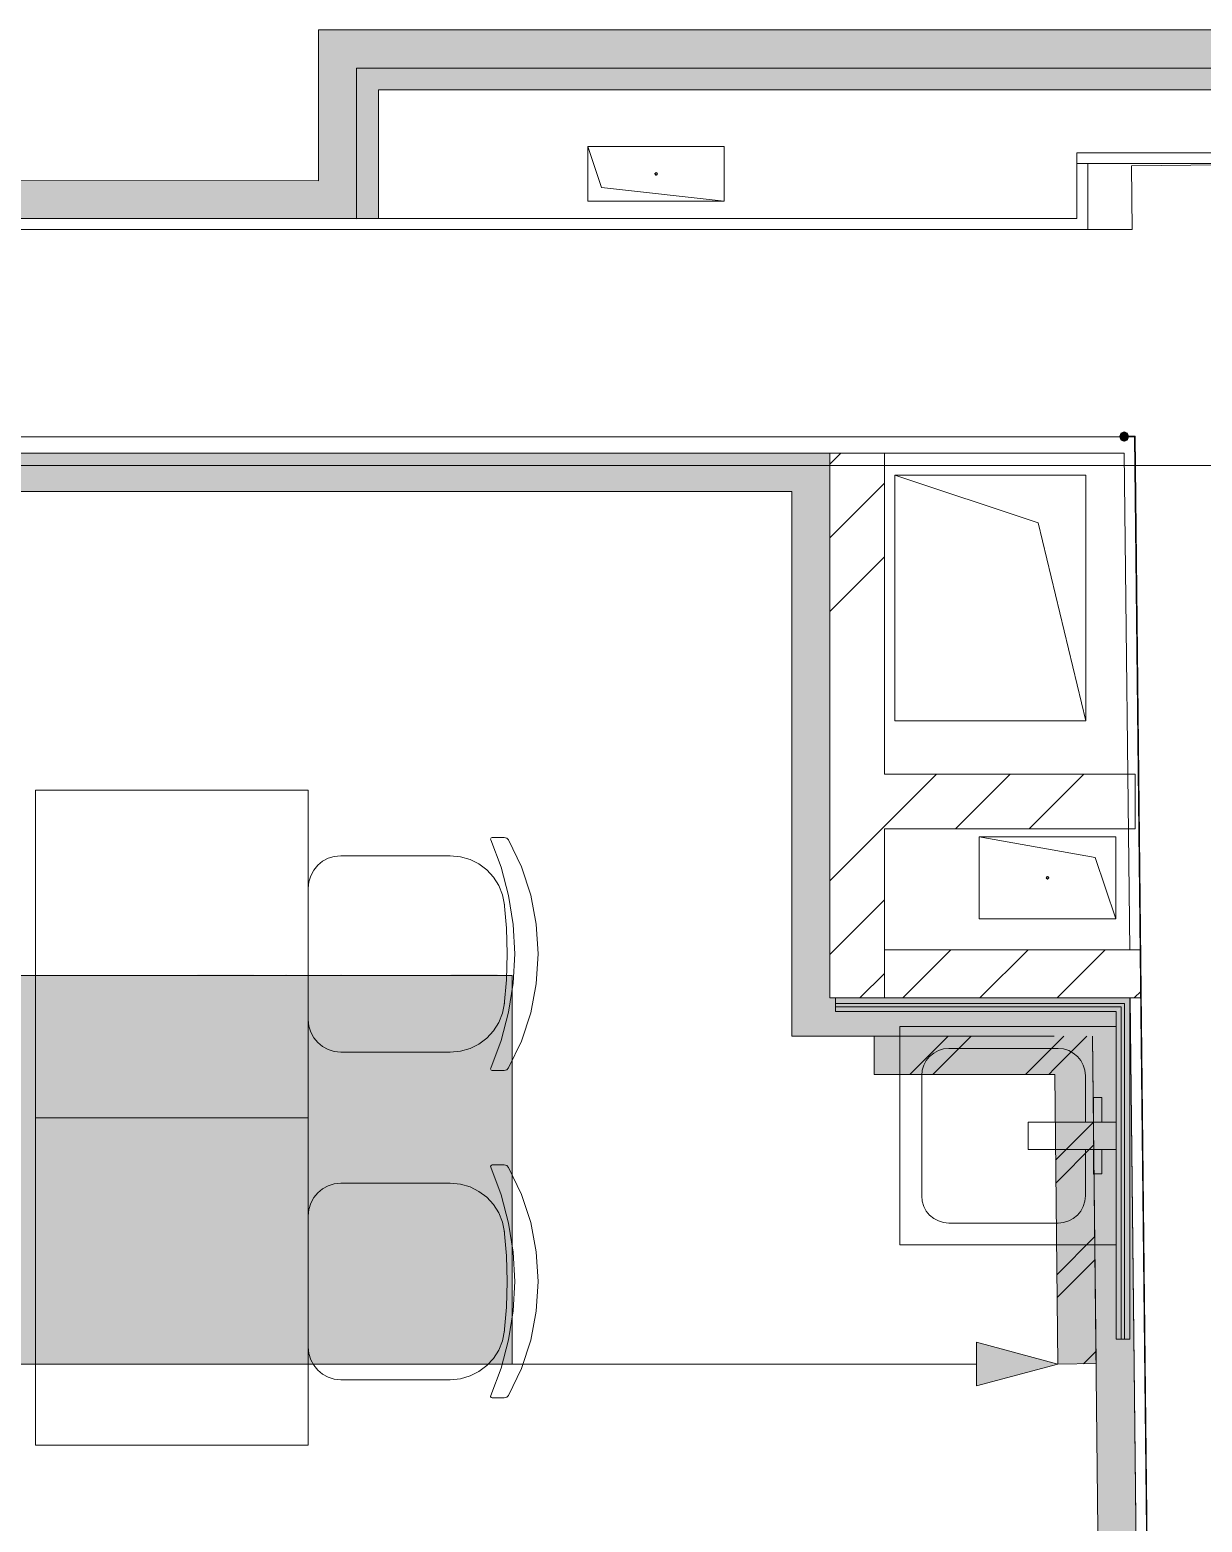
# Model space of a CAD drawing. Header units: millimetres. Extents: x 0 to 1189, y 0 to 841.
# Drawn here: x 698.87 to 720.36, y 351.51 to 378.86 of the extents above; entities that cross this region are included whole.
import ezdxf

# ---------------------------------------------------------------- set-up
doc = ezdxf.new("R2010")
doc.units = ezdxf.units.MM

msp = doc.modelspace()

# ---------------------------------------------------------------- hatches: boundary and pattern name
at = {"true_color": 0xf1d696}
h = msp.add_hatch(color=41, dxfattribs=at)
h.dxf.hatch_style = 2
h.paths.add_polyline_path([(704.159076, 378.85535), (704.859077, 378.85535), (704.859077, 378.155348)])
h = msp.add_hatch(color=41, dxfattribs=at)
h.dxf.hatch_style = 2
h.paths.add_polyline_path([(704.159076, 378.155348), (704.159076, 378.85535), (704.859077, 378.155348)])
h = msp.add_hatch(color=41, dxfattribs=at)
h.dxf.hatch_style = 2
h.paths.add_polyline_path([(723.380105, 378.85535), (723.383105, 378.155348), (704.859077, 378.155348), (704.859077, 378.85535)])
h = msp.add_hatch(color=41, dxfattribs=at)
h.dxf.hatch_style = 2
h.paths.add_polyline_path([(704.159076, 378.155348), (704.859077, 378.155348), (704.859077, 376.091345), (704.159076, 376.091345)])
h = msp.add_hatch(color=7)
h.dxf.hatch_style = 2
h.paths.add_polyline_path([(704.859077, 377.755348), (704.859077, 378.155348), (723.383105, 378.155348), (723.383105, 377.755348)])
h = msp.add_hatch(color=7)
h.dxf.hatch_style = 2
h.paths.add_polyline_path([(704.859077, 375.398344), (704.859077, 377.755348), (705.259077, 377.755348), (705.259077, 375.398344)])
h = msp.add_hatch(color=41, dxfattribs=at)
h.dxf.hatch_style = 2
h.paths.add_polyline_path([(704.159076, 376.091345), (704.159076, 375.391344), (547.452836, 375.398344), (547.455836, 376.098345)])
h = msp.add_hatch(color=41, dxfattribs=at)
h.dxf.hatch_style = 2
h.paths.add_polyline_path([(704.159076, 376.091345), (704.859077, 376.091345), (704.859077, 375.391344)])
h = msp.add_hatch(color=41, dxfattribs=at)
h.dxf.hatch_style = 2
h.paths.add_polyline_path([(704.859077, 375.391344), (704.159076, 375.391344), (704.159076, 376.091345)])
h = msp.add_hatch(color=7)
h.dxf.hatch_style = 2
h.paths.add_polyline_path([(719.017098, 371.408338), (718.990661, 371.471901), (718.927098, 371.498338), (718.863536, 371.471901), (718.837098, 371.408338), (718.837098, 371.398338), (718.863536, 371.334776), (718.927098, 371.308338), (718.990661, 371.334776), (719.017098, 371.398338)])
h = msp.add_hatch(color=41, dxfattribs=at)
h.dxf.hatch_style = 2
h.paths.add_polyline_path([(635.552971, 370.398337), (635.552971, 371.098338), (712.834089, 371.098338), (712.834089, 370.398337)])
at = {"true_color": 0xdcd214}
h = msp.add_hatch(color=52, dxfattribs=at)
h.dxf.hatch_style = 2
h.paths.add_polyline_path([(712.834089, 370.398337), (712.834089, 371.098338), (713.53409, 371.098338)])
h = msp.add_hatch(color=52, dxfattribs=at)
h.dxf.hatch_style = 2
h.paths.add_polyline_path([(712.834089, 370.398337), (713.53409, 371.098338), (713.53409, 370.398337)])
h = msp.add_hatch(color=52, dxfattribs=at)
h.dxf.hatch_style = 2
h.paths.add_polyline_path([(712.834089, 370.398337), (713.53409, 370.398337), (713.53409, 361.118322), (712.834089, 361.118322)])
at = {"true_color": 0xffffff}
h = msp.add_hatch(color=7, dxfattribs=at)
h.dxf.hatch_style = 2
h.paths.add_polyline_path([(676.168033, 361.528323), (707.711081, 361.528323), (707.711081, 354.410312), (676.168033, 354.410312)])
at = {"true_color": 0x0077b0}
h = msp.add_hatch(color=144, dxfattribs=at)
h.dxf.hatch_style = 2
h.paths.add_polyline_path([(701.953885, 361.546905), (702.964263, 361.546905), (703.037988, 361.521342), (703.062931, 361.44493), (703.062931, 359.627573), (703.037988, 359.552815), (702.964263, 359.528906), (702.887851, 359.552815), (702.862288, 359.627573), (702.862288, 361.343506), (702.055309, 361.343506), (702.055309, 359.627573), (702.030022, 359.552815), (701.953885, 359.528906), (701.877749, 359.552815), (701.852462, 359.627573), (701.852462, 361.44493), (701.877749, 361.521342)])
h = msp.add_hatch(color=144, dxfattribs=at)
h.dxf.hatch_style = 2
h.paths.add_polyline_path([(703.467766, 359.627573), (703.467766, 361.44493), (703.493053, 361.521342), (703.56919, 361.546905), (703.645326, 361.521342), (703.670613, 361.44493), (703.670613, 360.739374), (704.477593, 360.739374), (704.477593, 361.44493), (704.503155, 361.521342), (704.579567, 361.546905), (704.653293, 361.521342), (704.678235, 361.44493), (704.678235, 359.627573), (704.653293, 359.552815), (704.579567, 359.528906), (704.503155, 359.552815), (704.477593, 359.627573), (704.477593, 360.536527), (703.670613, 360.536527), (703.670613, 359.627573), (703.645326, 359.552815), (703.56919, 359.528906), (703.493053, 359.552815)])
h = msp.add_hatch(color=144, dxfattribs=at)
h.dxf.hatch_style = 2
h.paths.add_polyline_path([(707.290551, 361.349018), (706.706263, 361.349018), (706.706263, 361.236571), (706.681665, 361.16257), (706.610352, 361.137352), (706.531804, 361.162914), (706.506172, 361.239327), (706.508928, 361.450993), (706.534215, 361.52713), (706.610352, 361.552417), (707.417882, 361.552417), (707.491745, 361.527474), (707.519306, 361.453749), (707.513794, 361.428393), (707.110304, 359.610485), (707.077989, 359.552057), (707.013841, 359.531662), (706.937911, 359.557155), (706.912418, 359.633085), (706.912418, 359.655685)])
at = {"true_color": 0xdcd214}
h = msp.add_hatch(color=52, dxfattribs=at)
h.dxf.hatch_style = 2
h.paths.add_polyline_path([(713.53409, 361.118322), (712.834089, 360.418321), (712.834089, 361.118322)])
h = msp.add_hatch(color=52, dxfattribs=at)
h.dxf.hatch_style = 2
h.paths.add_polyline_path([(713.53409, 361.118322), (713.53409, 360.418321), (712.834089, 360.418321)])
h = msp.add_hatch(color=52, dxfattribs=at)
h.dxf.hatch_style = 2
h.paths.add_polyline_path([(713.53409, 360.418321), (713.53409, 361.118322), (718.338097, 361.118322), (718.346097, 360.418321)])
h = msp.add_hatch(color=52, dxfattribs=at)
h.dxf.hatch_style = 2
h.paths.add_polyline_path([(719.038099, 361.118322), (718.346097, 360.418321), (718.338097, 361.118322)])
h = msp.add_hatch(color=52, dxfattribs=at)
h.dxf.hatch_style = 2
h.paths.add_polyline_path([(718.346097, 360.418321), (719.031099, 361.110322), (719.046099, 360.418321)])
at = {"true_color": 0xfd8379}
h = msp.add_hatch(color=11, dxfattribs=at)
h.dxf.hatch_style = 2
h.paths.add_polyline_path([(717.646096, 360.418321), (717.654096, 359.71832), (714.346091, 359.71832), (714.346091, 360.418321)])
h = msp.add_hatch(color=11, dxfattribs=at)
h.dxf.hatch_style = 2
h.paths.add_polyline_path([(717.646096, 360.418321), (718.346097, 360.418321), (718.411098, 354.418312), (717.711097, 354.410312)])
at = {"true_color": 0xdcd214}
h = msp.add_hatch(color=52, dxfattribs=at)
h.dxf.hatch_style = 2
h.paths.add_polyline_path([(718.346097, 360.418321), (719.046099, 360.418321), (719.544099, 314.604251), (718.844098, 314.604251)])
at = {"true_color": 0x0077b0}
h = msp.add_hatch(color=144, dxfattribs=at)
h.dxf.hatch_style = 2
h.paths.add_polyline_path([(705.991473, 360.031063), (705.184494, 360.031063), (705.108358, 360.056625), (705.083071, 360.133038), (705.108358, 360.209174), (705.184494, 360.234461), (705.991473, 360.234461), (706.06761, 360.209174), (706.092897, 360.133038), (706.06761, 360.056625)])
h = msp.add_hatch(color=144, dxfattribs=at)
h.dxf.hatch_style = 2
h.paths.add_polyline_path([(699.024032, 357.038179), (699.024032, 358.251955), (699.049319, 358.32568), (699.125455, 358.350622), (699.630369, 358.350622), (699.78464, 358.32127), (699.915347, 358.234867), (700.004368, 358.103816), (700.033858, 357.947133), (700.033858, 357.038179), (700.008571, 356.96342), (699.932434, 356.939511), (699.856298, 356.96342), (699.831011, 357.038179), (699.831011, 357.947133), (699.816473, 358.025267), (699.774236, 358.091), (699.708917, 358.133995), (699.630369, 358.147224), (699.226879, 358.147224), (699.226879, 357.038179), (699.201592, 356.96342), (699.125455, 356.939511), (699.049319, 356.96342)])
h = msp.add_hatch(color=144, dxfattribs=at)
h.paths.add_polyline_path([(700.438433, 358.251955), (700.46372, 358.32568), (700.539857, 358.350622), (701.04477, 358.350622), (701.201108, 358.32127), (701.329748, 358.234867), (701.418769, 358.103816), (701.448259, 357.947133), (701.448259, 357.343001), (701.418769, 357.186318), (701.329748, 357.055266), (701.201108, 356.96783), (701.04477, 356.939511), (700.64128, 356.939511), (700.64128, 356.431291), (700.615993, 356.357772), (700.539857, 356.332623), (700.46372, 356.357772), (700.438433, 356.431291)])
h.paths.add_polyline_path([(700.64128, 358.147224), (700.64128, 357.140153), (701.04477, 357.140153), (701.12194, 357.154761), (701.185881, 357.199133), (701.230529, 357.264866), (701.245412, 357.343001), (701.245412, 357.947133), (701.230874, 358.025267), (701.188637, 358.091), (701.123318, 358.133995), (701.04477, 358.147224)])
h = msp.add_hatch(color=144, dxfattribs=at)
h.paths.add_polyline_path([(701.852834, 357.441668), (701.852834, 357.845709), (701.861869, 357.947348), (701.889146, 358.04077), (701.934922, 358.126235), (701.999458, 358.203999), (702.077222, 358.268534), (702.162686, 358.314311), (702.256109, 358.341587), (702.357748, 358.350622), (702.552809, 358.314655), (702.716037, 358.206755), (702.780573, 358.128948), (702.826349, 358.043182), (702.853626, 357.948941), (702.862661, 357.845709), (702.862661, 357.441668), (702.853195, 357.341623), (702.824971, 357.249018), (702.778247, 357.163856), (702.713281, 357.086134), (702.636723, 357.021599), (702.551431, 356.975822), (702.458181, 356.948546), (702.357748, 356.939511), (702.256109, 356.948546), (702.162686, 356.975822), (702.077222, 357.021599), (701.999458, 357.086134), (701.934922, 357.163856), (701.889146, 357.249018), (701.861869, 357.341623)])
h.paths.add_polyline_path([(702.659814, 357.444424), (702.659814, 357.848465), (702.638316, 357.963945), (702.57217, 358.062888), (702.474674, 358.128551), (702.357748, 358.14998), (702.240821, 358.128551), (702.143325, 358.062888), (702.077179, 357.963945), (702.055682, 357.848465), (702.055682, 357.444424), (702.077179, 357.326878), (702.143325, 357.230002), (702.240821, 357.16296), (702.357748, 357.140153), (702.474674, 357.16296), (702.57217, 357.230002), (702.638316, 357.327911)])
h = msp.add_hatch(color=144, dxfattribs=at)
h.paths.add_polyline_path([(703.772149, 358.14998), (703.655222, 358.128551), (703.557726, 358.062888), (703.49158, 357.964978), (703.470083, 357.848465), (703.470083, 357.74649), (704.074215, 357.74649), (704.074215, 357.848465), (704.052717, 357.964978), (703.986572, 358.062888), (703.889075, 358.128551)])
h.paths.add_polyline_path([(703.470083, 357.543643), (703.470083, 357.343001), (703.484966, 357.265899), (703.529614, 357.199133), (703.594589, 357.154761), (703.670725, 357.140153), (704.175638, 357.140153), (704.251775, 357.114591), (704.277062, 357.038179), (704.251775, 356.96342), (704.175638, 356.939511), (703.670725, 356.939511), (703.514387, 356.96783), (703.385747, 357.055266), (703.296726, 357.185284), (703.267236, 357.343001), (703.267236, 357.845709), (703.27627, 357.947348), (703.303547, 358.04077), (703.349324, 358.126235), (703.413859, 358.203999), (703.491623, 358.268534), (703.577088, 358.314311), (703.67051, 358.341587), (703.772149, 358.350622), (703.96721, 358.314655), (704.130439, 358.206755), (704.194974, 358.128991), (704.240751, 358.043526), (704.268027, 357.950104), (704.277062, 357.848465), (704.277062, 357.543643)])
h = msp.add_hatch(color=144, dxfattribs=at)
h.dxf.hatch_style = 2
h.paths.add_polyline_path([(705.287974, 357.441668), (704.884484, 357.960913), (704.884484, 357.038179), (704.859197, 356.96342), (704.783061, 356.939511), (704.706924, 356.96342), (704.681637, 357.038179), (704.681637, 358.251955), (704.706924, 358.32568), (704.783061, 358.350622), (704.833772, 358.335395), (704.884484, 358.288335), (705.287974, 357.76909), (705.691463, 358.288335), (705.742451, 358.335395), (705.793438, 358.350622), (705.867163, 358.32568), (705.892106, 358.251955), (705.892106, 357.038179), (705.867163, 356.96342), (705.793438, 356.939511), (705.717026, 356.96342), (705.691463, 357.038179), (705.691463, 357.960913)])
h = msp.add_hatch(color=144, dxfattribs=at)
h.paths.add_polyline_path([(707.103489, 358.147224), (706.699999, 358.147224), (706.621451, 358.132961), (706.556132, 358.091), (706.513895, 358.025267), (706.499357, 357.947133), (706.499357, 357.343001), (706.514239, 357.265899), (706.558888, 357.199133), (706.623862, 357.154761), (706.699999, 357.140153), (706.902846, 357.140153), (706.980016, 357.154761), (707.043957, 357.199133), (707.088606, 357.264866), (707.103489, 357.343001)])
h.paths.add_polyline_path([(707.506978, 357.038179), (707.482036, 356.96342), (707.408311, 356.939511), (707.278706, 356.965143), (707.1768, 357.043691), (707.051605, 356.965143), (706.902846, 356.939511), (706.699999, 356.939511), (706.543661, 356.96783), (706.415021, 357.055266), (706.325999, 357.185284), (706.296509, 357.343001), (706.296509, 357.947133), (706.325999, 358.103816), (706.415021, 358.234867), (706.543661, 358.32127), (706.699999, 358.350622), (707.204912, 358.350622), (707.281049, 358.32568), (707.306336, 358.251955), (707.306336, 357.241577), (707.331898, 357.16544), (707.408311, 357.140153), (707.482036, 357.114591)])
h = msp.add_hatch(color=144, dxfattribs=at)
h.dxf.hatch_style = 2
h.paths.add_polyline_path([(699.529014, 355.228093), (699.226397, 355.617251), (699.226397, 354.924925), (699.20738, 354.868977), (699.150329, 354.851062), (699.093278, 354.868977), (699.074261, 354.924925), (699.074261, 355.835533), (699.093278, 355.890654), (699.150329, 355.909395), (699.188363, 355.898027), (699.226397, 355.863093), (699.529014, 355.473384), (699.831631, 355.863093), (699.869941, 355.898027), (699.90825, 355.909395), (699.963372, 355.890654), (699.982113, 355.835533), (699.982113, 354.924925), (699.963372, 354.868977), (699.90825, 354.851062), (699.850717, 354.868977), (699.831631, 354.924925), (699.831631, 355.617251)])
h = msp.add_hatch(color=144, dxfattribs=at)
h.paths.add_polyline_path([(700.664126, 355.758914), (700.57662, 355.74286), (700.503171, 355.693319), (700.453837, 355.620283), (700.437576, 355.532364), (700.437576, 355.456297), (700.890675, 355.456297), (700.890675, 355.532364), (700.874414, 355.620283), (700.825081, 355.693319), (700.751631, 355.74286)])
h.paths.add_polyline_path([(700.437576, 355.304161), (700.437576, 355.153679), (700.448738, 355.095733), (700.482225, 355.045641), (700.531214, 355.012637), (700.588058, 355.001544), (700.966743, 355.001544), (701.023794, 354.982458), (701.042811, 354.924925), (701.023794, 354.868977), (700.966743, 354.851062), (700.588058, 354.851062), (700.470787, 354.872215), (700.374186, 354.937603), (700.307489, 355.035513), (700.285441, 355.153679), (700.285441, 355.530711), (700.312588, 355.67692), (700.395133, 355.799152), (700.517847, 355.882179), (700.664126, 355.909395), (700.810404, 355.882455), (700.933119, 355.801357), (701.015663, 355.67885), (701.042811, 355.532364), (701.042811, 355.304161)])
h = msp.add_hatch(color=144, dxfattribs=at)
h.dxf.hatch_style = 2
h.paths.add_polyline_path([(702.103637, 355.835533), (702.103637, 354.924925), (702.08462, 354.868977), (702.027569, 354.851062), (701.970518, 354.868977), (701.951501, 354.924925), (701.951501, 355.304161), (701.648884, 355.304161), (701.53306, 355.326141), (701.435013, 355.390702), (701.368316, 355.487854), (701.346267, 355.602369), (701.346267, 355.835533), (701.365284, 355.890654), (701.422335, 355.909395), (701.479386, 355.890654), (701.498402, 355.835533), (701.498402, 355.608983), (701.509565, 355.55021), (701.543051, 355.500945), (701.59204, 355.467459), (701.648884, 355.456297), (701.951501, 355.456297), (701.951501, 355.835533), (701.970518, 355.890654), (702.027569, 355.909395), (702.08462, 355.890654)])
h = msp.add_hatch(color=144, dxfattribs=at)
h.paths.add_polyline_path([(703.012328, 355.75726), (702.70971, 355.75726), (702.650937, 355.746374), (702.601672, 355.714816), (702.570115, 355.665552), (702.559229, 355.606778), (702.559229, 355.153679), (702.570391, 355.095733), (702.603877, 355.045641), (702.652866, 355.012637), (702.70971, 355.001544), (702.861846, 355.001544), (702.919517, 355.012637), (702.967679, 355.045641), (703.001166, 355.094906), (703.012328, 355.153679)])
h.paths.add_polyline_path([(703.314945, 354.924925), (703.296204, 354.868977), (703.241082, 354.851062), (703.143724, 354.870355), (703.067449, 354.929335), (702.973329, 354.870355), (702.861846, 354.851062), (702.70971, 354.851062), (702.592439, 354.872215), (702.495839, 354.937603), (702.429142, 355.035513), (702.407093, 355.153679), (702.407093, 355.606778), (702.429142, 355.724118), (702.495839, 355.822855), (702.592439, 355.887416), (702.70971, 355.909395), (703.088395, 355.909395), (703.145446, 355.890654), (703.164463, 355.835533), (703.164463, 355.077612), (703.183549, 355.020561), (703.241082, 355.001544), (703.296204, 354.982458)])
h = msp.add_hatch(color=144, dxfattribs=at)
h.dxf.hatch_style = 2
h.paths.add_polyline_path([(703.770408, 355.304161), (703.770408, 354.924925), (703.751391, 354.868977), (703.694341, 354.851062), (703.63729, 354.868977), (703.618273, 354.924925), (703.618273, 355.835533), (703.63729, 355.890654), (703.694341, 355.909395), (703.751391, 355.890654), (703.770408, 355.835533), (703.770408, 355.456297), (704.223507, 355.456297), (704.223507, 355.835533), (704.242524, 355.890654), (704.299575, 355.909395), (704.356626, 355.890654), (704.375643, 355.835533), (704.375643, 354.924925), (704.356626, 354.868977), (704.299575, 354.851062), (704.242524, 354.868977), (704.223507, 354.924925), (704.223507, 355.304161)])
h = msp.add_hatch(color=144, dxfattribs=at)
h.dxf.hatch_style = 2
h.paths.add_polyline_path([(705.436469, 355.835533), (705.436469, 354.924925), (705.417452, 354.868977), (705.360401, 354.851062), (704.981716, 354.851062), (704.864445, 354.872215), (704.767845, 354.937603), (704.701148, 355.035513), (704.679099, 355.153679), (704.679099, 355.835533), (704.698116, 355.890654), (704.755167, 355.909395), (704.812218, 355.890654), (704.831234, 355.835533), (704.831234, 355.153679), (704.842397, 355.095733), (704.875883, 355.045641), (704.924872, 355.012637), (704.981716, 355.001544), (705.284333, 355.001544), (705.284333, 355.835533), (705.30335, 355.890654), (705.360401, 355.909395), (705.417452, 355.890654)])
h = msp.add_hatch(color=144, dxfattribs=at)
h.paths.add_polyline_path([(706.008367, 355.306366), (705.902672, 355.338405), (705.815993, 355.405585), (705.758942, 355.498327), (705.739925, 355.606778), (705.761974, 355.724118), (705.828671, 355.822855), (705.925271, 355.887416), (706.042542, 355.909395), (706.421227, 355.909395), (706.478278, 355.890654), (706.497295, 355.835533), (706.497295, 354.924925), (706.478278, 354.868977), (706.421227, 354.851062), (706.364177, 354.868977), (706.34516, 354.924925), (706.34516, 355.304161), (706.192473, 355.304161), (705.877178, 354.880828), (705.849893, 354.857883), (705.815993, 354.851062), (705.758942, 354.868977), (705.739925, 354.924925), (705.754808, 354.971778)])
h.paths.add_polyline_path([(705.892061, 355.606778), (705.903223, 355.548832), (705.936709, 355.49874), (705.985698, 355.465254), (706.042542, 355.454092), (706.34516, 355.454092), (706.34516, 355.75726), (706.042542, 355.75726), (705.983769, 355.746374), (705.934504, 355.714816), (705.902947, 355.665552)])
h = msp.add_hatch(color=144, dxfattribs=at)
h.dxf.hatch_style = 2
h.paths.add_polyline_path([(707.270387, 355.380229), (707.545443, 354.967369), (707.558121, 354.924925), (707.539104, 354.868977), (707.482054, 354.851062), (707.418664, 354.883033), (707.179436, 355.242425), (706.940209, 354.883033), (706.876819, 354.851062), (706.823903, 354.872008), (706.800752, 354.924925), (706.813429, 354.967369), (707.088486, 355.380229), (706.813429, 355.790884), (706.800752, 355.835533), (706.819768, 355.890654), (706.876819, 355.909395), (706.940209, 355.877425), (707.179436, 355.518033), (707.418664, 355.877425), (707.482054, 355.909395), (707.539104, 355.891481), (707.558121, 355.835533), (707.545443, 355.790884)])
h = msp.add_hatch(color=144, dxfattribs=at)
h.dxf.hatch_style = 2
h.paths.add_polyline_path([(717.711097, 354.410312), (716.218094, 354.010312), (716.218094, 354.810313)])

# ---------------------------------------------------------------- linework, layer by layer
at = {"color": 7, "lineweight": 0}
for points in [[(704.159076, 378.85535), (704.859077, 378.85535)], [(704.159076, 378.85535), (704.159076, 376.091345)], [(724.080106, 378.85535), (704.859077, 378.85535)], [(723.383105, 378.155348), (704.859077, 378.155348)], [(704.859077, 378.155348), (704.859077, 375.398344)], [(704.859077, 376.091345), (704.859077, 378.155348)], [(704.859077, 378.155348), (723.383105, 378.155348)], [(705.259077, 377.755348), (722.983105, 377.755348)], [(705.259077, 375.398344), (705.259077, 377.755348)], [(709.099083, 376.718346), (711.599087, 376.718346)], [(709.099083, 375.718345), (709.099083, 376.718346)], [(709.349084, 375.968345), (709.099083, 376.718346)], [(709.099083, 376.718346), (709.099083, 375.718345)], [(711.599087, 376.718346), (709.099083, 376.718346)], [(711.599087, 376.718346), (711.599087, 375.718345)], [(711.599087, 375.718345), (711.599087, 376.718346)], [(723.063105, 376.604346), (718.059097, 376.604346)], [(718.059097, 376.604346), (718.059097, 375.398344)], [(710.349085, 376.193345), (710.324085, 376.218345), (710.349085, 376.243346)], [(710.343085, 376.194345), (710.324085, 376.218345), (710.328085, 376.230345)], [(710.349085, 376.243346), (710.374085, 376.218345), (710.349085, 376.193345)], [(710.349085, 376.243346), (710.371085, 376.230345)], [(710.374085, 376.218345), (710.356085, 376.194345)], [(718.059097, 376.404346), (723.085105, 376.404346)], [(718.259097, 375.198344), (718.259097, 376.404346)], [(722.863104, 376.404346), (719.064099, 376.362346)], [(719.064099, 376.362346), (719.076099, 375.198344)], [(704.159076, 376.091345), (547.455836, 376.098345)], [(704.859077, 375.391344), (704.859077, 376.091345)], [(711.599087, 375.718345), (709.349084, 375.968345)], [(711.599087, 375.718345), (709.099083, 375.718345)], [(709.099083, 375.718345), (711.599087, 375.718345)], [(546.752835, 375.398344), (704.859077, 375.391344)], [(718.059097, 375.398344), (656.649003, 375.398344)], [(719.076099, 375.198344), (656.649003, 375.198344)], [(656.849004, 375.198344), (718.059097, 375.198344)], [(656.649003, 371.398338), (719.118099, 371.398338)], [(719.127099, 371.410338), (718.927098, 371.408338)], [(719.118099, 371.398338), (719.7731, 311.862247)], [(719.7711, 312.105248), (719.127099, 371.410338)], [(712.834089, 371.098338), (634.85297, 371.098338)], [(656.649003, 371.098338), (718.930098, 371.098338)], [(713.53409, 371.098338), (712.834089, 371.098338)], [(713.53409, 370.899337), (713.73309, 371.098338)], [(714.534092, 371.098338), (713.53409, 371.098338)], [(713.53409, 371.098338), (713.53409, 361.118322)], [(713.53409, 361.118322), (713.53409, 371.098338)], [(714.534092, 365.218329), (714.534092, 371.098338)], [(718.930098, 371.098338), (719.029099, 361.998324)], [(202.529309, 370.871337), (863.72632, 370.871337)], [(713.53409, 369.549335), (714.534092, 370.549337)], [(714.727092, 370.698337), (714.727092, 366.19833)], [(718.227097, 370.698337), (714.727092, 370.698337)], [(717.352096, 369.823336), (714.727092, 370.698337)], [(718.227097, 366.19833), (718.227097, 370.698337)], [(635.552971, 370.398337), (712.834089, 370.398337)], [(712.834089, 370.398337), (712.834089, 361.118322)], [(718.227097, 366.19833), (717.352096, 369.823336)], [(713.53409, 368.200333), (714.534092, 369.200335)], [(714.727092, 366.19833), (718.227097, 366.19833)], [(714.534092, 364.266327), (715.486093, 365.218329)], [(719.128099, 365.218329), (714.534092, 365.218329)], [(715.835094, 364.218327), (716.835095, 365.218329)], [(717.185096, 364.218327), (718.185097, 365.218329)], [(719.128099, 364.218327), (719.128099, 365.218329)], [(713.53409, 363.266326), (714.534092, 364.266327)], [(714.534092, 364.218327), (719.128099, 364.218327)], [(714.534092, 361.118322), (714.534092, 364.218327)], [(716.272094, 362.568325), (716.272094, 364.068327)], [(716.272094, 364.068327), (718.772098, 364.068327)], [(716.272094, 364.068327), (718.397098, 363.693326)], [(718.772098, 364.068327), (716.272094, 364.068327)], [(716.272094, 364.068327), (716.272094, 362.568325)], [(718.772098, 364.068327), (718.772098, 362.568325)], [(718.772098, 362.568325), (718.772098, 364.068327)], [(718.397098, 363.693326), (718.772098, 362.568325)], [(717.522096, 363.293326), (717.497096, 363.318326), (717.522096, 363.343326)], [(717.497096, 363.318326), (717.515096, 363.342326)], [(717.522096, 363.293326), (717.500096, 363.305326)], [(717.522096, 363.343326), (717.547096, 363.318326), (717.522096, 363.293326)], [(717.528096, 363.342326), (717.547096, 363.318326), (717.543096, 363.305326)], [(713.53409, 361.916324), (714.534092, 362.916325)], [(718.772098, 362.568325), (716.272094, 362.568325)], [(716.272094, 362.568325), (718.772098, 362.568325)], [(719.029099, 361.998324), (714.534092, 361.998324)], [(719.029099, 361.998324), (719.229099, 361.998324)], [(714.085091, 361.118322), (714.534092, 361.567323)], [(712.834089, 360.418321), (712.834089, 361.118322)], [(713.53409, 361.118322), (714.534092, 361.118322)], [(718.338097, 361.118322), (713.53409, 361.118322)], [(713.63409, 361.118322), (713.63409, 360.868322)], [(718.932098, 361.018322), (713.63409, 361.018322)], [(718.872098, 360.958322), (713.63409, 360.958322)], [(719.038099, 361.118322), (714.534092, 361.118322)], [(719.038099, 361.118322), (718.338097, 361.118322)], [(718.872098, 354.868313), (718.872098, 360.958322)], [(718.932098, 354.868313), (718.932098, 361.018322)], [(719.032099, 354.868313), (719.032099, 361.118322)], [(719.038099, 361.118322), (719.571099, 312.102248)], [(719.038099, 361.118322), (719.238099, 361.118322)], [(719.544099, 314.604251), (719.038099, 361.118322)], [(713.63409, 360.868322), (718.782098, 360.868322)], [(718.782098, 360.868322), (718.782098, 354.868313)], [(712.834089, 360.418321), (717.646096, 360.418321)], [(717.646096, 360.418321), (714.346091, 360.418321)], [(714.346091, 360.418321), (714.346091, 359.71832)], [(714.816092, 356.593315), (714.816092, 360.593322)], [(714.816092, 360.593322), (718.782098, 360.593322)], [(714.816092, 360.593322), (714.816092, 356.593315)], [(718.782098, 360.593322), (714.816092, 360.593322)], [(714.999092, 359.71832), (715.699093, 360.418321)], [(715.423093, 359.71832), (716.123094, 360.418321)], [(717.648096, 360.246321), (717.820097, 360.418321)], [(717.652096, 359.82632), (718.244097, 360.418321)], [(718.411098, 354.418312), (718.346097, 360.418321)], [(718.346097, 360.418321), (718.844098, 314.604251)], [(715.216093, 359.69332), (715.226257, 359.794047), (715.255405, 359.887883), (715.301523, 359.972813), (715.362593, 360.046821), (715.436601, 360.107891), (715.521531, 360.154008), (715.615367, 360.183157), (715.716093, 360.193321)], [(717.716097, 360.193321), (715.716093, 360.193321)], [(717.120096, 359.71832), (717.648096, 360.246321)], [(717.716097, 360.193321), (717.816823, 360.183157), (717.910659, 360.154008), (717.995589, 360.107891), (718.069597, 360.046821), (718.130667, 359.972813), (718.176785, 359.887883), (718.205933, 359.794047), (718.216097, 359.69332)], [(717.544096, 359.71832), (717.652096, 359.82632)], [(714.346091, 359.71832), (717.654096, 359.71832)], [(715.216093, 359.69332), (715.216093, 357.493317)], [(717.654096, 359.71832), (717.711097, 354.410312)], [(718.216097, 358.843319), (718.216097, 359.69332)], [(718.366098, 359.29332), (718.516098, 359.29332)], [(718.366098, 358.843319), (718.366098, 359.29332)], [(718.516098, 359.29332), (718.516098, 358.843319)], [(717.166096, 358.843319), (718.782098, 358.843319)], [(717.166096, 358.343318), (717.166096, 358.843319)], [(717.671096, 358.147318), (718.363097, 358.840319)], [(718.782098, 358.343318), (717.166096, 358.343318)], [(717.675096, 357.727317), (718.368098, 358.420318)], [(718.216097, 357.493317), (718.216097, 358.343318)], [(718.366098, 358.343318), (718.366098, 357.893317)], [(718.516098, 357.893317), (718.516098, 358.343318)], [(718.366098, 357.893317), (718.516098, 357.893317)], [(715.716093, 356.993316), (715.615367, 357.00348), (715.521531, 357.032629), (715.436601, 357.078746), (715.362593, 357.139816), (715.301523, 357.213824), (715.255405, 357.298754), (715.226257, 357.39259), (715.216093, 357.493317)], [(718.216097, 357.493317), (718.205933, 357.39259), (718.176785, 357.298754), (718.130667, 357.213824), (718.069597, 357.139816), (717.995589, 357.078746), (717.910659, 357.032629), (717.816823, 357.00348), (717.716097, 356.993316)], [(715.716093, 356.993316), (717.716097, 356.993316)], [(718.782098, 356.593315), (714.816092, 356.593315)], [(714.816092, 356.593315), (718.782098, 356.593315)], [(717.693096, 356.048315), (718.386098, 356.741316)], [(717.698096, 355.629314), (718.391098, 356.321315)], [(718.182097, 354.416312), (718.409098, 354.642313)], [(718.782098, 354.868313), (719.032099, 354.868313)], [(717.711097, 354.410312), (718.411098, 354.418312)]]:
    msp.add_lwpolyline(points, dxfattribs=at)
at = {"color": 253, "lineweight": 0, "true_color": 0x999999}
for points in [[(698.973068, 358.924319), (698.973068, 364.924328)], [(698.973068, 364.924328), (703.973076, 364.924328)], [(703.973076, 364.924328), (703.973076, 358.924319)], [(707.319081, 364.016327), (707.316081, 364.029327), (707.324706, 364.050702), (707.346081, 364.059327)], [(707.319081, 364.016327), (707.316081, 364.029327), (707.324706, 364.050702), (707.346081, 364.059327)], [(707.319081, 364.016327), (707.509597, 363.512685), (707.646956, 362.9932), (707.730128, 362.462278), (707.758081, 361.924324), (707.730128, 361.38651), (707.646956, 360.855822), (707.509597, 360.336384), (707.319081, 359.83232)], [(707.319081, 364.016327), (707.509597, 363.512685), (707.646956, 362.9932), (707.730128, 362.462278), (707.758081, 361.924324), (707.730128, 361.38651), (707.646956, 360.855822), (707.509597, 360.336384), (707.319081, 359.83232)], [(707.563081, 364.059327), (707.346081, 364.059327)], [(707.563081, 364.059327), (707.346081, 364.059327)], [(707.563081, 364.059327), (707.611081, 364.046702), (707.647081, 364.012327)], [(707.563081, 364.059327), (707.611081, 364.046702), (707.647081, 364.012327)], [(707.647081, 364.012327), (707.881378, 363.519295), (708.050707, 363.002825), (708.153473, 362.469106), (708.188082, 361.924324), (708.153473, 361.379963), (708.050707, 360.846197), (707.881378, 360.329493), (707.647081, 359.83632)], [(707.647081, 364.012327), (707.881378, 363.519295), (708.050707, 363.002825), (708.153473, 362.469106), (708.188082, 361.924324), (708.153473, 361.379963), (708.050707, 360.846197), (707.881378, 360.329493), (707.647081, 359.83632)], [(703.973076, 363.124325), (703.98524, 363.245427), (704.020138, 363.358138), (704.07538, 363.460068), (704.148576, 363.548826), (704.237334, 363.622022), (704.339264, 363.677264), (704.451975, 363.712162), (704.573076, 363.724326)], [(703.973076, 363.124325), (703.98524, 363.245427), (704.020138, 363.358138), (704.07538, 363.460068), (704.148576, 363.548826), (704.237334, 363.622022), (704.339264, 363.677264), (704.451975, 363.712162), (704.573076, 363.724326)], [(704.573076, 363.724326), (706.576079, 363.724326)], [(704.573076, 363.724326), (706.576079, 363.724326)], [(706.576079, 363.724326), (706.763988, 363.706613), (706.940658, 363.655561), (707.102633, 363.574297), (707.246456, 363.465951), (707.368669, 363.333652), (707.465815, 363.180529), (707.534438, 363.00971), (707.571081, 362.824325)], [(706.576079, 363.724326), (706.763988, 363.706613), (706.940658, 363.655561), (707.102633, 363.574297), (707.246456, 363.465951), (707.368669, 363.333652), (707.465815, 363.180529), (707.534438, 363.00971), (707.571081, 362.824325)], [(703.973076, 360.723322), (703.973076, 363.124325)], [(703.973076, 360.723322), (703.973076, 363.124325)], [(707.566081, 362.865325), (707.607456, 362.395949), (707.621081, 361.924324), (707.607456, 361.453073), (707.566081, 360.983322)], [(707.566081, 362.865325), (707.607456, 362.395949), (707.621081, 361.924324), (707.607456, 361.453073), (707.566081, 360.983322)], [(707.571081, 361.024322), (707.534438, 360.838937), (707.465815, 360.668119), (707.368669, 360.514995), (707.246456, 360.382696), (707.102633, 360.27435), (706.940658, 360.193087), (706.763988, 360.142034), (706.576079, 360.124321)], [(707.571081, 361.024322), (707.534438, 360.838937), (707.465815, 360.668119), (707.368669, 360.514995), (707.246456, 360.382696), (707.102633, 360.27435), (706.940658, 360.193087), (706.763988, 360.142034), (706.576079, 360.124321)], [(704.573076, 360.124321), (704.451975, 360.136526), (704.339264, 360.171524), (704.237334, 360.226889), (704.148576, 360.300196), (704.07538, 360.389019), (704.020138, 360.490931), (703.98524, 360.603507), (703.973076, 360.724322)], [(704.573076, 360.124321), (704.451975, 360.136526), (704.339264, 360.171524), (704.237334, 360.226889), (704.148576, 360.300196), (704.07538, 360.389019), (704.020138, 360.490931), (703.98524, 360.603507), (703.973076, 360.724322)], [(704.573076, 360.124321), (706.576079, 360.124321)], [(704.573076, 360.124321), (706.576079, 360.124321)], [(707.346081, 359.78932), (707.324706, 359.79832), (707.316081, 359.81932), (707.319081, 359.83232)], [(707.346081, 359.78932), (707.324706, 359.79832), (707.316081, 359.81932), (707.319081, 359.83232)], [(707.647081, 359.83632), (707.611081, 359.801945), (707.563081, 359.78932)], [(707.647081, 359.83632), (707.611081, 359.801945), (707.563081, 359.78932)], [(707.563081, 359.78932), (707.346081, 359.78932)], [(707.563081, 359.78932), (707.346081, 359.78932)], [(698.973068, 352.92431), (698.973068, 358.924319)], [(698.973068, 358.924319), (703.973076, 358.924319)], [(703.973076, 358.924319), (698.973068, 358.924319)], [(703.973076, 358.924319), (703.973076, 352.92431)], [(707.319081, 358.016318), (707.316081, 358.029318), (707.324706, 358.050693), (707.346081, 358.059318)], [(707.319081, 358.016318), (707.316081, 358.029318), (707.324706, 358.050693), (707.346081, 358.059318)], [(707.319081, 358.016318), (707.509597, 357.512676), (707.646956, 356.993191), (707.730128, 356.462268), (707.758081, 355.924314), (707.730128, 355.386501), (707.646956, 354.855813), (707.509597, 354.336375), (707.319081, 353.832311)], [(707.319081, 358.016318), (707.509597, 357.512676), (707.646956, 356.993191), (707.730128, 356.462268), (707.758081, 355.924314), (707.730128, 355.386501), (707.646956, 354.855813), (707.509597, 354.336375), (707.319081, 353.832311)], [(707.563081, 358.059318), (707.346081, 358.059318)], [(707.563081, 358.059318), (707.346081, 358.059318)], [(707.563081, 358.059318), (707.611081, 358.046693), (707.647081, 358.012318)], [(707.563081, 358.059318), (707.611081, 358.046693), (707.647081, 358.012318)], [(707.647081, 358.012318), (707.881378, 357.519286), (708.050707, 357.002816), (708.153473, 356.469097), (708.188082, 355.924314), (708.153473, 355.379954), (708.050707, 354.846188), (707.881378, 354.329484), (707.647081, 353.836311)], [(707.647081, 358.012318), (707.881378, 357.519286), (708.050707, 357.002816), (708.153473, 356.469097), (708.188082, 355.924314), (708.153473, 355.379954), (708.050707, 354.846188), (707.881378, 354.329484), (707.647081, 353.836311)], [(703.973076, 357.124316), (703.98524, 357.245418), (704.020138, 357.358129), (704.07538, 357.460059), (704.148576, 357.548817), (704.237334, 357.622012), (704.339264, 357.677255), (704.451975, 357.712153), (704.573076, 357.724317)], [(703.973076, 357.124316), (703.98524, 357.245418), (704.020138, 357.358129), (704.07538, 357.460059), (704.148576, 357.548817), (704.237334, 357.622012), (704.339264, 357.677255), (704.451975, 357.712153), (704.573076, 357.724317)], [(704.573076, 357.724317), (706.576079, 357.724317)], [(704.573076, 357.724317), (706.576079, 357.724317)], [(706.576079, 357.724317), (706.763988, 357.706604), (706.940658, 357.655551), (707.102633, 357.574288), (707.246456, 357.465942), (707.368669, 357.333643), (707.465815, 357.18052), (707.534438, 357.009701), (707.571081, 356.824316)], [(706.576079, 357.724317), (706.763988, 357.706604), (706.940658, 357.655551), (707.102633, 357.574288), (707.246456, 357.465942), (707.368669, 357.333643), (707.465815, 357.18052), (707.534438, 357.009701), (707.571081, 356.824316)], [(703.973076, 354.723313), (703.973076, 357.124316)], [(703.973076, 354.723313), (703.973076, 357.124316)], [(707.566081, 356.865316), (707.607456, 356.39594), (707.621081, 355.924314), (707.607456, 355.453064), (707.566081, 354.983313)], [(707.566081, 356.865316), (707.607456, 356.39594), (707.621081, 355.924314), (707.607456, 355.453064), (707.566081, 354.983313)], [(707.571081, 355.024313), (707.534438, 354.838928), (707.465815, 354.668109), (707.368669, 354.514986), (707.246456, 354.382687), (707.102633, 354.274341), (706.940658, 354.193077), (706.763988, 354.142025), (706.576079, 354.124312)], [(707.571081, 355.024313), (707.534438, 354.838928), (707.465815, 354.668109), (707.368669, 354.514986), (707.246456, 354.382687), (707.102633, 354.274341), (706.940658, 354.193077), (706.763988, 354.142025), (706.576079, 354.124312)], [(704.573076, 354.124312), (704.451975, 354.136517), (704.339264, 354.171515), (704.237334, 354.22688), (704.148576, 354.300187), (704.07538, 354.389009), (704.020138, 354.490922), (703.98524, 354.603498), (703.973076, 354.724313)], [(704.573076, 354.124312), (704.451975, 354.136517), (704.339264, 354.171515), (704.237334, 354.22688), (704.148576, 354.300187), (704.07538, 354.389009), (704.020138, 354.490922), (703.98524, 354.603498), (703.973076, 354.724313)], [(704.573076, 354.124312), (706.576079, 354.124312)], [(704.573076, 354.124312), (706.576079, 354.124312)], [(707.346081, 353.789311), (707.324706, 353.798311), (707.316081, 353.819311), (707.319081, 353.832311)], [(707.346081, 353.789311), (707.324706, 353.798311), (707.316081, 353.819311), (707.319081, 353.832311)], [(707.647081, 353.836311), (707.611081, 353.801936), (707.563081, 353.789311)], [(707.647081, 353.836311), (707.611081, 353.801936), (707.563081, 353.789311)], [(707.563081, 353.789311), (707.346081, 353.789311)], [(707.563081, 353.789311), (707.346081, 353.789311)], [(703.973076, 352.92431), (698.973068, 352.92431)]]:
    msp.add_lwpolyline(points, dxfattribs=at)
at = {"color": 250, "lineweight": 0, "true_color": 0x353535}
for points in [[(714.871092, 361.118322), (715.751094, 361.998324)], [(716.285094, 361.118322), (717.165096, 361.998324)], [(717.699096, 361.118322), (718.579098, 361.998324)], [(719.113099, 361.118322), (719.237099, 361.242323)]]:
    msp.add_lwpolyline(points, dxfattribs=at)
at = {"color": 144, "lineweight": 0, "true_color": 0x0077b0}
for points in [[(676.168033, 361.528323), (707.711081, 361.528323)], [(707.711081, 361.528323), (707.711081, 354.410312)], [(716.218094, 354.010312), (716.218094, 354.810313)], [(717.711097, 354.410312), (716.218094, 354.810313)], [(707.711081, 354.410312), (676.168033, 354.410312)], [(713.40009, 354.410312), (707.711081, 354.410312)], [(716.218094, 354.410312), (713.40009, 354.410312)], [(717.711097, 354.410312), (716.218094, 354.010312)]]:
    msp.add_lwpolyline(points, dxfattribs=at)

doc.saveas('drawing.dxf')
